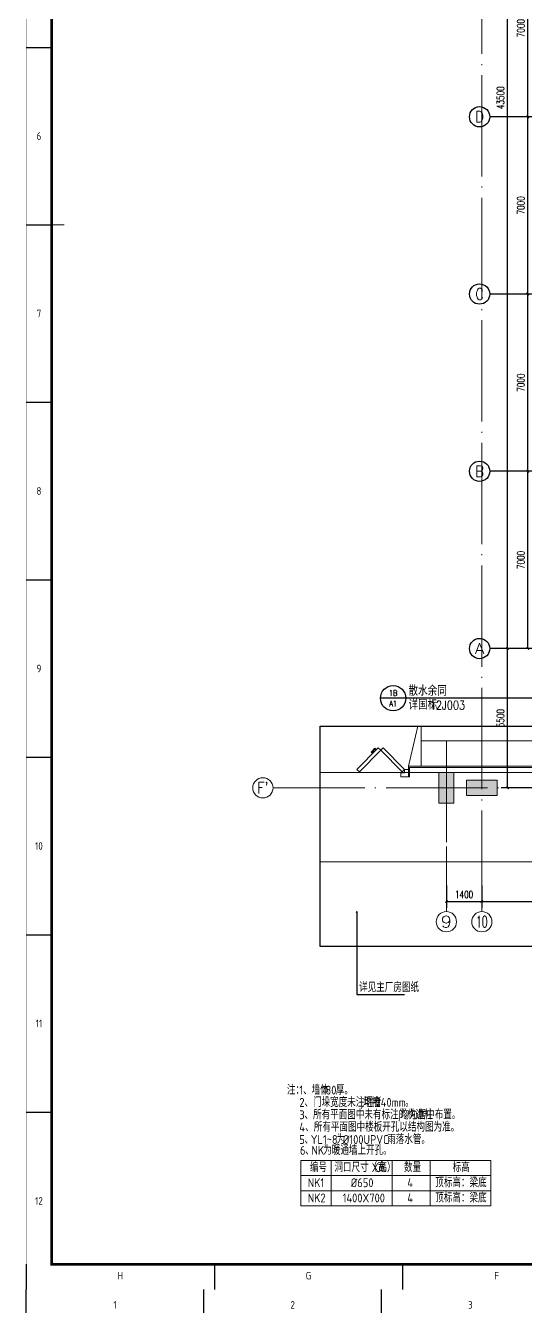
# Model space of a CAD drawing. Extents: x 238398 to 585159, y -66832 to 191741.
# Drawn here: x 364909 to 384628, y 21619 to 72196 of the extents above; entities that cross this region are included whole.
import ezdxf
from ezdxf.enums import TextEntityAlignment as Align

# ---------------------------------------------------------------- set-up
doc = ezdxf.new("R2010")
doc.units = 0
doc.header["$LTSCALE"] = 1000
doc.header["$MEASUREMENT"] = 0
doc.linetypes.add('DOTE', pattern=[2.42, 2, -0.2, 0.02, -0.2])
for name, color, linetype in [('AXIS', 3, 'Continuous'), ('AXIS_TEXT', 7, 'Continuous'), ('DIM_IDEN', 3, 'Continuous'), ('DIM_LEAD', 3, 'Continuous')]:
    doc.layers.add(name, color=color, linetype=linetype)
for name, color, linetype, lineweight in [('DOTE', 18, 'DOTE', 13), ('PUB_HATCH', 252, 'Continuous', 5), ('PUB_TEXT', 7, 'Continuous', 20)]:
    doc.layers.add(name, color=color, linetype=linetype, lineweight=lineweight)
doc.styles.add('_TCH_AXIS', font='complex.shx', dxfattribs={"bigfont": 'gbcbig.shx'})
doc.styles.add('_TCH_DIM', font='SIMPLEX', dxfattribs={"bigfont": 'GBCBIG'})
doc.styles.add('_TCH_DIM_T3', font='SIMPLEX', dxfattribs={"width": 0.705882, "bigfont": 'GBCBIG'})
doc.styles.add('_TCH_LABEL', font='geditxt.shx', dxfattribs={"bigfont": 'hztxt1.shx'})
doc.styles.add('COMPLEX', font='geditxt.shx')
doc.styles.add('HZTXT', font='geditxt.shx', dxfattribs={"width": 0.8, "bigfont": 'hztxt1.shx'})
doc.styles.get("Standard").update_dxf_attribs({"font": 'gbenor.shx', "bigfont": 'gbcbig.shx'})
doc.styles.add('TK', font='GEDITXT.SHX', dxfattribs={"width": 0.85, "height": 3.5, "bigfont": 'hztxt1.shx'})
doc.dimstyles.new('_TCH_ARCH&&100', dxfattribs={"dimtxt": 297.5, "dimasz": 100, "dimexe": 250, "dimexo": 300, "dimgap": 126.25, "dimtad": 1, "dimdec": 0, "dimzin": 0, "dimdsep": 46, "dimtxsty": '_TCH_DIM_T3', "dimblk": 'ARCHTICK', "dimcen": 0.09, "dimazin": 2, "dimtfac": 1, "dimtdec": 0, "dimtix": 1, "dimtmove": 2, "dimatfit": 3, "dimfxl": 1, "dimtolj": 1, "dimtzin": 0, "dimarcsym": 0})

# ---------------------------------------------------------------- blocks, each defined once
blk = doc.blocks.new('_AXISO')
blk.add_circle((0, 0), 0.5)
at = {"layer": 'AXIS_TEXT', "style": 'COMPLEX', "width": 1.041667}
blk.add_attdef('A', text='', height=0.56, dxfattribs=at).set_placement((-0.25, -0.28), (0.25, -0.28), align=Align.FIT)
blk = doc.blocks.new('GEDI_WK_A1_V')
at = {"color": 3}
for p, q in [((0, 490.58), (10, 490.58)), ((0, 420.5), (10, 420.5)), ((0, 350.42), (10, 350.42)), ((0, 280.33), (10, 280.33)), ((0, 210.25), (10, 210.25)), ((0, 140.17), (10, 140.17)), ((0, 70.08), (10, 70.08)), ((0, 10), (0, 0)), ((74.25, 10), (74.25, 0)), ((148.5, 10), (148.5, 0))]:
    blk.add_line(p, q, dxfattribs=at)
for points, const_width in [([(0, 841), (0, 0), (594, 0), (594, 841)], 0.1), ([(10, 816), (10, 10), (584, 10), (584, 816)], 1)]:
    blk.add_lwpolyline(points, close=True, dxfattribs=dict(at, const_width=const_width))
at = {"color": 3, "const_width": 0.5}
blk.add_lwpolyline([(0, 420.5), (15, 420.5)], dxfattribs=at)
at = {"color": 3}
for s, p in [('6', (5, 455.54)), ('7', (5, 385.46)), ('8', (5, 315.38)), ('9', (5, 245.29)), ('10', (5, 175.21)), ('11', (5, 105.12)), ('12', (5, 35.04))]:
    blk.add_text(s, height=3, dxfattribs=at).set_placement(p, align=Align.MIDDLE)
for s, p in [('H', (37.12, 4)), ('G', (111.38, 4)), ('F', (185.62, 4))]:
    blk.add_text(s, height=3, dxfattribs=at).set_placement(p, align=Align.CENTER)
blk = doc.blocks.new('CEEC_TK_A1_V')
blk.add_blockref('GEDI_WK_A1_V', (0, 0))
at = {"style": 'TK', "width": 0.85}
for tag, height, p in [('PROJECTNAME', 4.75, (529, 44)), ('PHASE', 4, (571, 44)), ('DRAWINGNAME', 4.75, (539, 31))]:
    blk.add_attdef(tag, text='', height=height, dxfattribs=at).set_placement(p, align=Align.MIDDLE_CENTER)
for tag, p, height in [('APPROVE', (416, 32.75), 3.5), ('DESIGN', (461, 32.75), 3.5), ('REVIEW1', (416, 25.75), 3.5), ('DRAW', (461, 25.75), 3.5), ('REVIEW2', (416, 18.75), 3.5), ('PROPORTION', (461, 18.75), 3.5), ('DRAWINGNUMBER', (511, 18.5), 4), ('CHECK', (416, 11.75), 3.5), ('DATE', (461, 11.75), 3.5), ('VERSION', (577, 11.75), 3.5)]:
    blk.add_attdef(tag, p, '', height=height, dxfattribs=at)
blk = doc.blocks.new('GEDI_WK_A1')
at = {"color": 3}
for p, q in [((0, 584), (0, 594)), ((70.08, 584), (70.08, 594)), ((140.17, 584), (140.17, 594))]:
    blk.add_line(p, q, dxfattribs=at)
at = {"color": 3, "const_width": 0.1}
blk.add_lwpolyline([(0, 0), (841, 0), (841, 594), (0, 594)], close=True, dxfattribs=at)
at = {"color": 3}
for s, p in [('1', (35.04, 588)), ('2', (105.12, 588)), ('3', (175.21, 588))]:
    blk.add_text(s, height=3, dxfattribs=at).set_placement(p, align=Align.MIDDLE)
blk = doc.blocks.new('CEEC_TK_A1')
blk.add_blockref('GEDI_WK_A1', (0, 0))
at = {"style": 'TK', "width": 0.85}
for tag, height, p in [('PROJECTNAME', 4.75, (776, 44)), ('PHASE', 4, (818, 44)), ('DRAWINGNAME', 4.75, (786, 31))]:
    blk.add_attdef(tag, text='', height=height, dxfattribs=at).set_placement(p, align=Align.MIDDLE_CENTER)
for tag, p, height in [('APPROVE', (663, 32.75), 3.5), ('DESIGN', (708, 32.75), 3.5), ('REVIEW1', (663, 25.75), 3.5), ('DRAW', (708, 25.75), 3.5), ('REVIEW2', (663, 18.75), 3.5), ('PROPORTION', (708, 18.75), 3.5), ('DRAWINGNUMBER', (758, 18.5), 4), ('CHECK', (663, 11.75), 3.5), ('DATE', (708, 11.75), 3.5), ('VERSION', (824, 11.75), 3.5)]:
    blk.add_attdef(tag, p, '', height=height, dxfattribs=at)
blk = doc.blocks.new('_ArchTick')
at = {"color": 0, "linetype": 'ByBlock', "const_width": 0.4}
blk.add_lwpolyline([(-0.5, -0.5), (0.5, 0.5)], dxfattribs=at)
blk = doc.blocks.new('*D528')
at = {"layer": 'AXIS', "color": 0, "lineweight": -2, "transparency": 16777216}
for p, q in [((386922, 47596), (383672, 47596)), ((383922, 42096), (383922, 47596)), ((386922, 42096), (383672, 42096))]:
    blk.add_line(p, q, dxfattribs=at)
at = {"layer": 'Defpoints', "color": 0, "transparency": 16777216}
for p in [(383922, 47596), (387222, 47596), (387222, 42096)]:
    blk.add_point(p, dxfattribs=at)
at = {"layer": 'AXIS', "color": 0, "lineweight": -2, "transparency": 16777216, "xscale": 100, "yscale": 100, "zscale": 100}
for p, rotation in [((383922, 47596), 90), ((383922, 42096), 270)]:
    blk.add_blockref('_ArchTick', p, dxfattribs=dict(at, rotation=rotation))
at = {"layer": 'AXIS', "color": 0, "transparency": 16777216, "insert": (383647, 44846), "char_height": 297.5, "attachment_point": 5, "rotation": 90, "style": '_TCH_DIM_T3'}
blk.add_mtext('\\A1;5500', dxfattribs=at)
blk = doc.blocks.new('*D529')
at = {"layer": 'AXIS', "color": 0, "lineweight": -2, "transparency": 16777216}
for p, q in [((386922, 91096), (383672, 91096)), ((383922, 47596), (383922, 91096)), ((386922, 47596), (383672, 47596))]:
    blk.add_line(p, q, dxfattribs=at)
at = {"layer": 'Defpoints', "color": 0, "transparency": 16777216}
for p in [(383922, 91096), (387222, 91096), (387222, 47596)]:
    blk.add_point(p, dxfattribs=at)
at = {"layer": 'AXIS', "color": 0, "lineweight": -2, "transparency": 16777216, "xscale": 100, "yscale": 100, "zscale": 100}
for p, rotation in [((383922, 91096), 90), ((383922, 47596), 270)]:
    blk.add_blockref('_ArchTick', p, dxfattribs=dict(at, rotation=rotation))
at = {"layer": 'AXIS', "color": 0, "transparency": 16777216, "insert": (383647, 69346), "char_height": 297.5, "attachment_point": 5, "rotation": 90, "style": '_TCH_DIM_T3'}
blk.add_mtext('\\A1;43500', dxfattribs=at)
blk = doc.blocks.new('*D530')
at = {"layer": 'AXIS', "color": 0, "lineweight": -2, "transparency": 16777216}
for p, q in [((386922, 54596), (384472, 54596)), ((384722, 47596), (384722, 54596)), ((386922, 47596), (384472, 47596))]:
    blk.add_line(p, q, dxfattribs=at)
at = {"layer": 'Defpoints', "color": 0, "transparency": 16777216}
for p in [(384722, 54596), (387222, 54596), (387222, 47596)]:
    blk.add_point(p, dxfattribs=at)
at = {"layer": 'AXIS', "color": 0, "lineweight": -2, "transparency": 16777216, "xscale": 100, "yscale": 100, "zscale": 100}
for p, rotation in [((384722, 54596), 90), ((384722, 47596), 270)]:
    blk.add_blockref('_ArchTick', p, dxfattribs=dict(at, rotation=rotation))
at = {"layer": 'AXIS', "color": 0, "transparency": 16777216, "insert": (384447, 51096), "char_height": 297.5, "attachment_point": 5, "rotation": 90, "style": '_TCH_DIM_T3'}
blk.add_mtext('\\A1;7000', dxfattribs=at)
blk = doc.blocks.new('*D531')
at = {"layer": 'AXIS', "color": 0, "lineweight": -2, "transparency": 16777216}
for p, q in [((386922, 61596), (384472, 61596)), ((384722, 54596), (384722, 61596)), ((386922, 54596), (384472, 54596))]:
    blk.add_line(p, q, dxfattribs=at)
at = {"layer": 'Defpoints', "color": 0, "transparency": 16777216}
for p in [(384722, 61596), (387222, 61596), (387222, 54596)]:
    blk.add_point(p, dxfattribs=at)
at = {"layer": 'AXIS', "color": 0, "lineweight": -2, "transparency": 16777216, "xscale": 100, "yscale": 100, "zscale": 100}
for p, rotation in [((384722, 61596), 90), ((384722, 54596), 270)]:
    blk.add_blockref('_ArchTick', p, dxfattribs=dict(at, rotation=rotation))
at = {"layer": 'AXIS', "color": 0, "transparency": 16777216, "insert": (384447, 58096), "char_height": 297.5, "attachment_point": 5, "rotation": 90, "style": '_TCH_DIM_T3'}
blk.add_mtext('\\A1;7000', dxfattribs=at)
blk = doc.blocks.new('*D532')
at = {"layer": 'AXIS', "color": 0, "lineweight": -2, "transparency": 16777216}
for p, q in [((386922, 68596), (384472, 68596)), ((384722, 61596), (384722, 68596)), ((386922, 61596), (384472, 61596))]:
    blk.add_line(p, q, dxfattribs=at)
at = {"layer": 'Defpoints', "color": 0, "transparency": 16777216}
for p in [(384722, 68596), (387222, 68596), (387222, 61596)]:
    blk.add_point(p, dxfattribs=at)
at = {"layer": 'AXIS', "color": 0, "lineweight": -2, "transparency": 16777216, "xscale": 100, "yscale": 100, "zscale": 100}
for p, rotation in [((384722, 68596), 90), ((384722, 61596), 270)]:
    blk.add_blockref('_ArchTick', p, dxfattribs=dict(at, rotation=rotation))
at = {"layer": 'AXIS', "color": 0, "transparency": 16777216, "insert": (384447, 65096), "char_height": 297.5, "attachment_point": 5, "rotation": 90, "style": '_TCH_DIM_T3'}
blk.add_mtext('\\A1;7000', dxfattribs=at)
blk = doc.blocks.new('*D533')
at = {"layer": 'AXIS', "color": 0, "lineweight": -2, "transparency": 16777216}
for p, q in [((386922, 75596), (384472, 75596)), ((384722, 68596), (384722, 75596)), ((386922, 68596), (384472, 68596))]:
    blk.add_line(p, q, dxfattribs=at)
at = {"layer": 'Defpoints', "color": 0, "transparency": 16777216}
for p in [(384722, 75596), (387222, 75596), (387222, 68596)]:
    blk.add_point(p, dxfattribs=at)
at = {"layer": 'AXIS', "color": 0, "lineweight": -2, "transparency": 16777216, "xscale": 100, "yscale": 100, "zscale": 100}
for p, rotation in [((384722, 75596), 90), ((384722, 68596), 270)]:
    blk.add_blockref('_ArchTick', p, dxfattribs=dict(at, rotation=rotation))
at = {"layer": 'AXIS', "color": 0, "transparency": 16777216, "insert": (384447, 72096), "char_height": 297.5, "attachment_point": 5, "rotation": 90, "style": '_TCH_DIM_T3'}
blk.add_mtext('\\A1;7000', dxfattribs=at)
blk = doc.blocks.new('*D523')
at = {"layer": 'Defpoints', "color": 0, "transparency": 16777216}
for p in [(381510, 38536), (382910, 38536), (382910, 37611)]:
    blk.add_point(p, dxfattribs=at)
at = {"layer": 'PUB_HATCH', "color": 0, "lineweight": -2, "transparency": 16777216}
for p, q in [((381510, 38236), (381510, 37361)), ((382910, 38236), (382910, 37361)), ((381510, 37611), (382910, 37611))]:
    blk.add_line(p, q, dxfattribs=at)
at = {"layer": 'PUB_HATCH', "color": 0, "lineweight": -2, "transparency": 16777216, "xscale": 100, "yscale": 100, "zscale": 100, "rotation": 180}
blk.add_blockref('_ArchTick', (381510, 37611), dxfattribs=at)
at = {"layer": 'PUB_HATCH', "color": 0, "lineweight": -2, "transparency": 16777216, "xscale": 100, "yscale": 100, "zscale": 100}
blk.add_blockref('_ArchTick', (382910, 37611), dxfattribs=at)
at = {"layer": 'PUB_HATCH', "color": 0, "transparency": 16777216, "insert": (382210, 37886), "char_height": 297.5, "attachment_point": 5, "style": '_TCH_DIM_T3'}
blk.add_mtext('\\A1;1400', dxfattribs=at)
blk = doc.blocks.new('*D524')
at = {"layer": 'Defpoints', "color": 0, "transparency": 16777216}
for p in [(382910, 38536), (391410, 38536), (391410, 37611)]:
    blk.add_point(p, dxfattribs=at)
at = {"layer": 'PUB_HATCH', "color": 0, "lineweight": -2, "transparency": 16777216}
for p, q in [((382910, 38236), (382910, 37361)), ((391410, 38236), (391410, 37361)), ((382910, 37611), (391410, 37611))]:
    blk.add_line(p, q, dxfattribs=at)
at = {"layer": 'PUB_HATCH', "color": 0, "lineweight": -2, "transparency": 16777216, "xscale": 100, "yscale": 100, "zscale": 100, "rotation": 180}
blk.add_blockref('_ArchTick', (382910, 37611), dxfattribs=at)
at = {"layer": 'PUB_HATCH', "color": 0, "lineweight": -2, "transparency": 16777216, "xscale": 100, "yscale": 100, "zscale": 100}
blk.add_blockref('_ArchTick', (391410, 37611), dxfattribs=at)
at = {"layer": 'PUB_HATCH', "color": 0, "transparency": 16777216, "insert": (387160, 37886), "char_height": 297.5, "attachment_point": 5, "style": '_TCH_DIM_T3'}
blk.add_mtext('\\A1;8500', dxfattribs=at)
blk = doc.blocks.new('zw1')
at = {"layer": 'AXIS'}
for p, q in [((387221.9, 68596.1), (383221.9, 68596.1)), ((387221.9, 61596.1), (383221.9, 61596.1)), ((387221.9, 54596.1), (383221.9, 54596.1)), ((387221.9, 47596.1), (383221.9, 47596.1))]:
    blk.add_line(p, q, dxfattribs=at)
at = {"layer": 'DOTE', "ltscale": 2}
blk.add_line((382910.3, 94439.3), (382910.3, 39174.5), dxfattribs=at)
at = {"layer": 'AXIS'}
ref = blk.add_blockref('_AXISO', (382821.9, 68596.1), dxfattribs=dict(at, xscale=800, yscale=800, zscale=800))
ref.add_attrib('A', 'D', dxfattribs={"layer": 'AXIS_TEXT', "height": 435.3, "style": '_TCH_AXIS'}).set_placement((382645.7, 68378.5), (382998.1, 68378.5), align=Align.FIT)
ref = blk.add_blockref('_AXISO', (382821.9, 61596.1), dxfattribs=dict(at, xscale=800, yscale=800, zscale=800))
ref.add_attrib('A', 'C', dxfattribs={"layer": 'AXIS_TEXT', "height": 455.7, "style": '_TCH_AXIS'}).set_placement((382659.1, 61368.3), (382984.6, 61368.3), align=Align.FIT)
ref = blk.add_blockref('_AXISO', (382821.9, 54596.1), dxfattribs=dict(at, xscale=800, yscale=800, zscale=800))
ref.add_attrib('A', 'B', dxfattribs={"layer": 'AXIS_TEXT', "height": 435.3, "style": '_TCH_AXIS'}).set_placement((382645.7, 54378.5), (382998.1, 54378.5), align=Align.FIT)
ref = blk.add_blockref('_AXISO', (382821.9, 47596.1), dxfattribs=dict(at, xscale=800, yscale=800, zscale=800))
ref.add_attrib('A', 'A', dxfattribs={"layer": 'AXIS_TEXT', "height": 425.2, "style": '_TCH_AXIS'}).set_placement((382639.7, 47383.6), (383004.1, 47383.6), align=Align.FIT)
for p1, p2, distance, picture, middle in [((387221.9, 47596.1), (387221.9, 91096.1), 3300, '*D529', (383646.9, 69346.1)), ((387221.9, 68596.1), (387221.9, 75596.1), 2500, '*D533', (384446.9, 72096.1)), ((387221.9, 61596.1), (387221.9, 68596.1), 2500, '*D532', (384446.9, 65096.1)), ((387221.9, 54596.1), (387221.9, 61596.1), 2500, '*D531', (384446.9, 58096.1)), ((387221.9, 47596.1), (387221.9, 54596.1), 2500, '*D530', (384446.9, 51096.1)), ((387221.9, 42096.1), (387221.9, 47596.1), 3300, '*D528', (383646.9, 44846.1))]:
    dim = blk.add_aligned_dim(p1=p1, p2=p2, distance=distance, dimstyle='_TCH_ARCH&&100', dxfattribs=at)
    dim.commit()
    dim.dimension.update_dxf_attribs({"geometry": picture, "text_midpoint": middle})

msp = doc.modelspace()

# ---------------------------------------------------------------- hatches: boundary and pattern name
at = {"layer": 'PUB_HATCH'}
for points in [[(381810.3, 41496.1), (381210.3, 41496.1), (381210.3, 42696.1), (381810.3, 42696.1)], [(382310.3, 41796.1), (382310.3, 42396.1), (383510.3, 42396.1), (383510.3, 41796.1)]]:
    msp.add_hatch(color=256, dxfattribs=at).paths.add_polyline_path(points)

# ---------------------------------------------------------------- linework, layer by layer
at = {"layer": 'AXIS'}
msp.add_lwpolyline([(376536.4, 44527.5), (417009.6, 44527.5), (417009.6, 35835.2), (376536.4, 35835.2)], close=True, dxfattribs=at)
at = {"layer": 'DIM_IDEN'}
for p, q in [((379910.5, 45633.7), (378910.5, 45633.7)), ((391346, 45633.7), (379910.5, 45633.7))]:
    msp.add_line(p, q, dxfattribs=at)
msp.add_circle((379410.5, 45633.7), 500, dxfattribs=at)
at = {"layer": 'DIM_LEAD'}
for p, q in [((377976.7, 37186.6), (377976.7, 33931)), ((377976.7, 33931), (379852.1, 33931))]:
    msp.add_line(p, q, dxfattribs=at)
at = {"layer": 'DIM_LEAD', "const_width": 40}
msp.add_lwpolyline([(377976.7, 37206.6, 1), (377976.7, 37166.6, 1)], format="xyb", close=True, dxfattribs=at)
at = {"layer": 'DOTE', "ltscale": 2}
for p, q in [((381510.3, 43946.1), (381510.3, 39174.5)), ((417009.6, 42096.1), (376536.4, 42096.1))]:
    msp.add_line(p, q, dxfattribs=at)
at = {"layer": 'PUB_HATCH', "extrusion": (0, 0, -1)}
for p, q in [((378819.6, 43677.1), (377978.5, 42821.1)), ((378919.4, 43579), (378078.4, 42723)), ((378819.6, 43677.1), (378919.4, 43579)), ((379019.3, 43677.1), (378919.4, 43579)), ((378919.4, 43579), (379760.5, 42723)), ((379019.3, 43677.1), (379860.3, 42821.1)), ((378078.4, 42723), (377978.5, 42821.1)), ((379760.5, 42723), (379860.3, 42821.1)), ((380010.3, 42533.1), (380010.3, 42821.1))]:
    msp.add_line(p, q, dxfattribs=at)
at = {"layer": 'PUB_HATCH'}
for p, q in [((380060.3, 42896.1), (380060.3, 42533.1)), ((415863, 42896.1), (380060.3, 42896.1)), ((380060.3, 42696.1), (413623, 42696.1)), ((376536.4, 42096.1), (374671, 42096.1)), ((381510.3, 39774.5), (381510.3, 37209)), ((382910.3, 39774.5), (382910.3, 37209))]:
    msp.add_line(p, q, dxfattribs=at)
for points in [[(380386.9, 44527.5), (380010.3, 42946.1)], [(380510.3, 44527.5), (380510.3, 42946.1)], [(417009.6, 43946.1), (380510.3, 43946.1)], [(417009.6, 42696.1), (376536.4, 42696.1)], [(414630, 42946.1), (380010.3, 42946.1), (380010.3, 42533.1)], [(380060.3, 42533.1), (380010.3, 42533.1)], [(376536.4, 39174.5), (396660.5, 39174.5), (396736.9, 39384.5), (396810.9, 38964.5), (396885.5, 39174.5), (417009.6, 39174.5)]]:
    msp.add_lwpolyline(points, dxfattribs=at)
at = {"layer": 'PUB_HATCH', "extrusion": (0, 0, -1)}
for points in [[(-378749.6, 43605.9), (-378692.5, 43661.9), (-378540.2, 43506.9), (-378597.2, 43450.8)], [(-378729.9, 43585.9), (-378692.9, 43622.3), (-378579.8, 43507.2), (-378616.9, 43470.8)], [(-380010.3, 42821.1), (-379860.3, 42821.1), (-379860.3, 42683.1), (-379710.3, 42683.1), (-379710.3, 42533.1), (-380010.3, 42533.1)]]:
    msp.add_lwpolyline(points, dxfattribs=at)
at = {"layer": 'PUB_HATCH'}
for points in [[(381810.3, 41496.1), (381210.3, 41496.1), (381210.3, 42696.1), (381810.3, 42696.1)], [(382310.3, 41796.1), (382310.3, 42396.1), (383510.3, 42396.1), (383510.3, 41796.1)]]:
    msp.add_lwpolyline(points, close=True, dxfattribs=at)
at = {"layer": 'PUB_TEXT', "color": 2}
msp.add_lwpolyline([(375770.1, 27383.4), (383270.1, 27383.4), (383270.1, 25583.4), (375770.1, 25583.4)], close=True, dxfattribs=at)
for points in [[(376970.1, 27383.4), (376970.1, 25583.4)], [(379370.1, 27383.4), (379370.1, 25583.4)], [(380870.1, 27383.4), (380870.1, 25583.4)], [(375770.1, 26783.4), (383270.1, 26783.4)], [(375770.1, 26183.4), (383270.1, 26183.4)]]:
    msp.add_lwpolyline(points, dxfattribs=at)

# ---------------------------------------------------------------- block references
at = {"xscale": 100, "yscale": 100, "zscale": 100}
for name, p in [('CEEC_TK_A1_V', (364934.5, 22280.2)), ('CEEC_TK_A1', (364934.5, -37119.8))]:
    msp.add_blockref(name, p, dxfattribs=at)
msp.add_blockref('zw1', (0, 0))
at = {"layer": 'PUB_HATCH'}
ref = msp.add_blockref('_AXISO', (374271, 42096.1), dxfattribs=dict(at, xscale=800, yscale=800, zscale=800))
ref.add_attrib('A', "F'", dxfattribs={"layer": 'AXIS_TEXT', "height": 452.55, "style": '_TCH_AXIS', "width": 0.954545}).set_placement((374044.8, 41869.9), (374497.3, 41869.9), align=Align.FIT)
ref = msp.add_blockref('_AXISO', (381510.3, 36809), dxfattribs=dict(at, xscale=800, yscale=800, zscale=800))
ref.add_attrib('A', '9', dxfattribs={"layer": 'AXIS_TEXT', "height": 452.5, "style": '_TCH_AXIS', "width": 1.5}).set_placement((381284.1, 36582.7), (381736.6, 36582.7), align=Align.FIT)
ref = msp.add_blockref('_AXISO', (382910.3, 36809), dxfattribs=dict(at, xscale=800, yscale=800, zscale=800))
ref.add_attrib('A', '10', dxfattribs={"layer": 'AXIS_TEXT', "height": 452.55, "style": '_TCH_AXIS', "width": 0.724138}).set_placement((382684.1, 36582.7), (383136.6, 36582.7), align=Align.FIT)

# ---------------------------------------------------------------- texts
at = {"layer": 'PUB_TEXT', "style": 'HZTXT', "width": 0.8}
for s, p in [('散水', (380015.5, 45735.9)), ('余同', (380771.5, 45735.9)), ('详国标', (380015.5, 45184.2)), ('12J003', (380855.5, 45184.2))]:
    msp.add_text(s, height=350, dxfattribs=at).set_placement(p)
at = {"layer": 'PUB_TEXT', "style": '_TCH_LABEL', "width": 1.428571}
for s, height, p, p2 in [('A1', 233.24, (379255, 45303.7), (379566, 45303.7)), ('1B', 224.2, (379239.7, 45732), (379581.3, 45732))]:
    msp.add_text(s, height=height, dxfattribs=at).set_placement(p, p2, align=Align.FIT)
at = {"layer": 'PUB_TEXT', "style": '_TCH_DIM'}
msp.add_text('详见主厂房图纸', height=337.59, dxfattribs=at).set_placement((378067.9, 34036))
at = {"layer": 'PUB_TEXT', "color": 2}
for s, height, p in [('注：', 337.59, (375219.4, 29983.3)), ('、墙体', 337.59, (375856.7, 29983.3)), ('1', 350, (375710.8, 29983.3)), ('2', 350, (375708.7, 29498.5)), ('、门垛宽度未注明者', 337.59, (375912.9, 29498.5)), ('180', 350, (376593.9, 29983.3)), ('厚。', 337.59, (377148.1, 29983.3)), ('均按', 337.59, (378226.7, 29498.5)), ('240mm', 350, (378718.2, 29498.5)), ('3', 350, (375708.7, 29009.8)), ('、所有平面图中未有标注的构造柱', 337.589, (375912.9, 29009.8)), (',', 350, (378124.6, 29498.5)), ('均为居中布置。', 337.59, (379701.2, 29009.8)), ('。', 337.6, (379884.9, 29498.5)), ('4', 350, (375708.7, 28521.1)), ('、所有平面图中楼板开孔以结构图为准。', 337.589, (375942.1, 28521.1)), (',', 350, (379599.1, 29009.8)), ('5', 350, (375708.7, 28032.4)), ('YL1~8', 350, (376158.7, 28032.4)), ('为', 337.6, (377179.5, 28032.4)), ('%%C100UPVC', 350, (377425.2, 28032.4)), ('雨落水管。', 337.59, (379175.2, 28032.4)), ('6', 350, (375735.4, 27606.5)), ('、', 337.6, (375912.9, 28032.4)), ('NK', 350, (376185.3, 27606.5)), ('为暖通墙上开孔。', 337.59, (376653.5, 27606.5)), ('、', 337.6, (375939.6, 27606.5)), ('编号', 337.59, (376126.8, 26926.5)), ('洞口尺寸（宽', 337.59, (377093, 26926.5)), ('X', 350, (378567.4, 26926.5)), ('高）', 337.59, (378829.9, 26926.5)), ('数量', 337.59, (379836.7, 26926.5)), ('标高', 337.59, (381761.1, 26926.5)), ('NK1', 350, (376038.7, 26326.5)), ('%%C650', 350, (377739.2, 26326.5)), ('4', 350, (379969.4, 26326.5)), ('顶标高：梁底', 337.59, (381073.2, 26326.5)), ('NK2', 350, (376038.7, 25726.5)), ('1400X700', 350, (377418.6, 25726.5)), ('4', 350, (379969.4, 25726.5)), ('顶标高：梁底', 337.59, (381073.2, 25726.5))]:
    msp.add_text(s, height=height, dxfattribs=at).set_placement(p)

# ---------------------------------------------------------------- dimensions: what is measured, and where the dimension line sits
at = {"layer": 'PUB_HATCH'}
for p1, p2, picture, middle in [((381510.3, 38535.9), (382910.3, 38535.9), '*D523', (382210.3, 37885.5)), ((382910.3, 38535.9), (391410.3, 38535.9), '*D524', (387160.3, 37885.5))]:
    dim = msp.add_aligned_dim(p1=p1, p2=p2, distance=-925.3, dimstyle='_TCH_ARCH&&100', dxfattribs=at)
    dim.commit()
    dim.dimension.update_dxf_attribs({"geometry": picture, "text_midpoint": middle})

doc.saveas('drawing.dxf')
